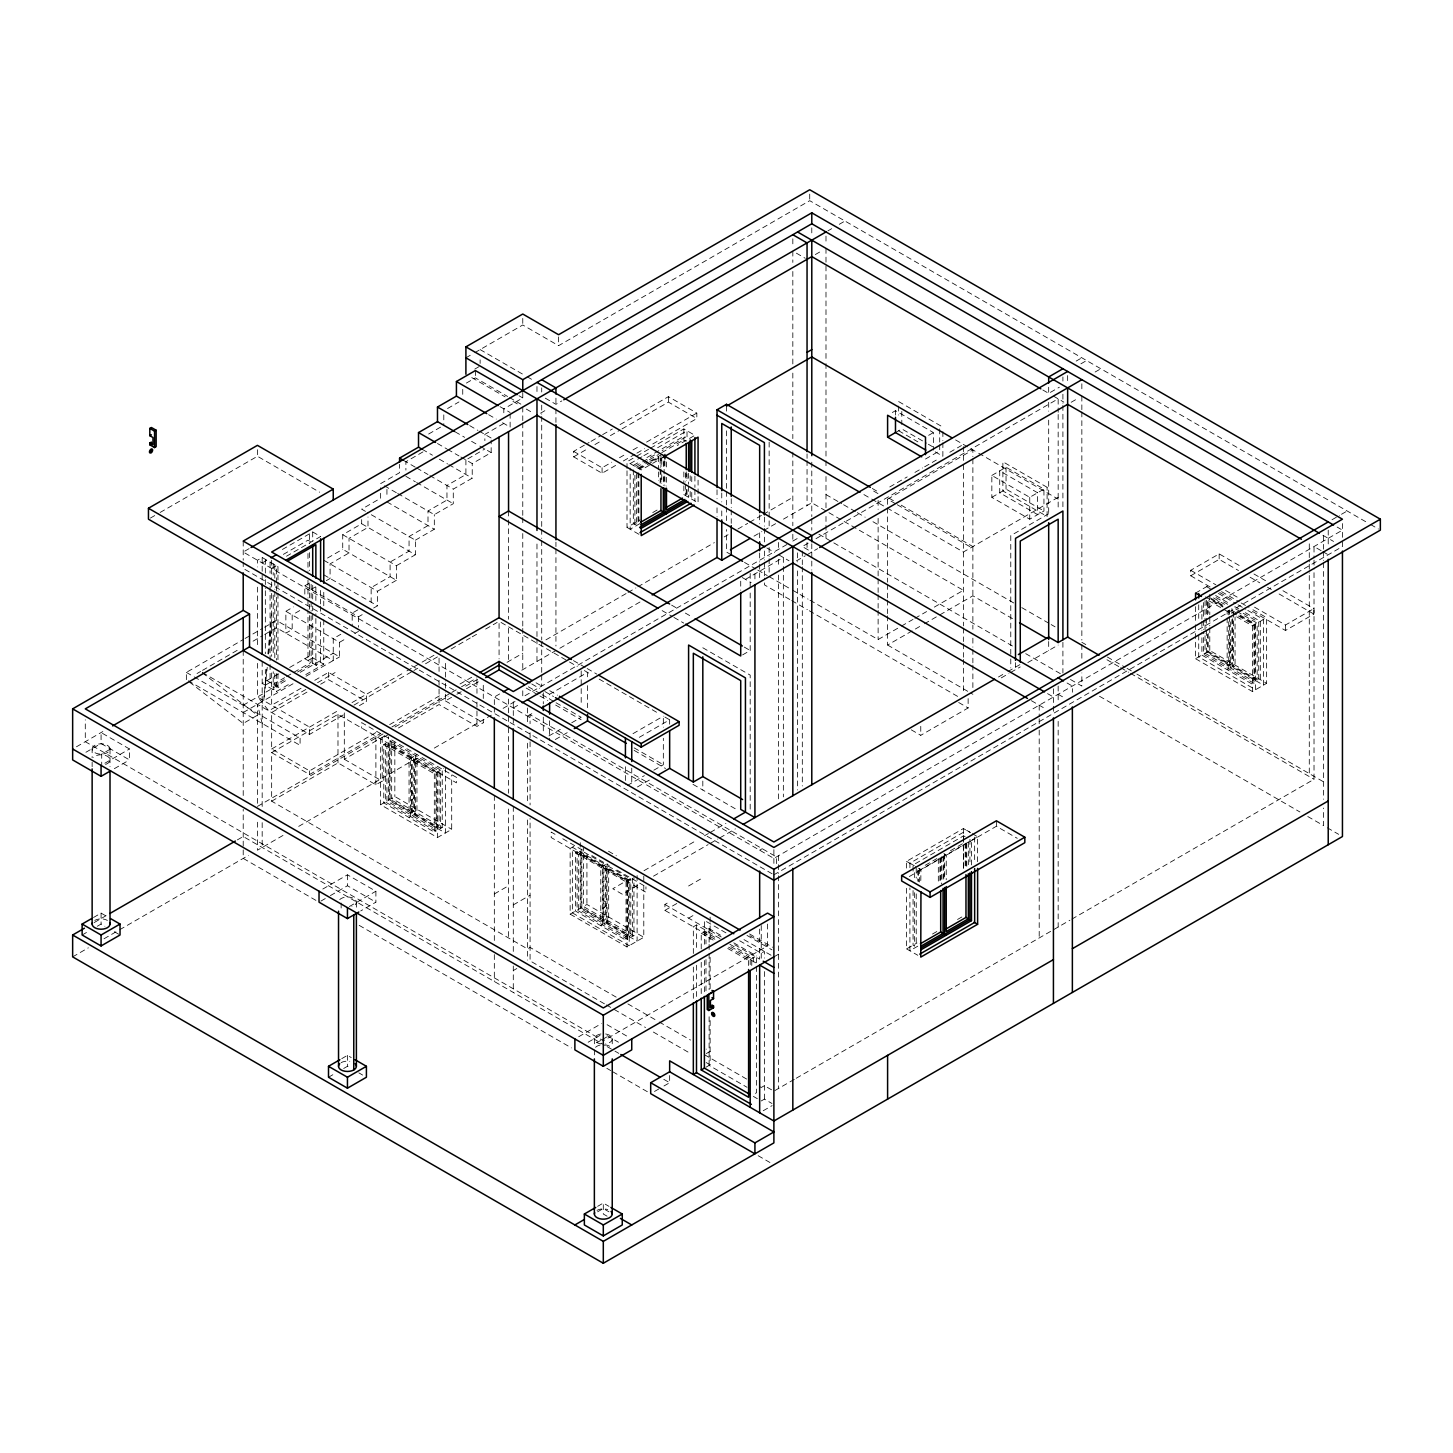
<?xml version="1.0" encoding="UTF-8"?>
<svg xmlns="http://www.w3.org/2000/svg" width="1453" height="1453" viewBox="0 0 1453 1453"><rect width="100%" height="100%" fill="white"/><g stroke="black" fill="none" stroke-linecap="round" stroke-linejoin="round"><path stroke-width="0.75" stroke-dasharray="5 3.75" d="M266.517 669.452L263.756 700.655L267.243 667.363M267.897 653.868L271.657 611.531M268.623 654.05L271.657 625.208M92.138 748.985A8.936 5.158 0 0 1 101.074 743.827A8.936 5.158 0 0 1 110.01 748.985L109.701 750.311A8.936 5.158 0 0 1 103.399 753.962L101.074 754.143A8.936 5.158 0 0 1 92.138 748.985L92.138 757.739M411.417 800.676L414.577 797.134L411.417 790.614M603.14 908.833L606.301 905.292L603.14 898.771M1229.529 652.833L1232.689 649.291L1229.529 642.789M150.404 518.067L158.195 513.581M160.139 512.455L257.435 456.278L319.642 492.204M465.904 357.801L473.006 353.697M474.786 352.679L522.771 324.982L558.588 345.669L809.721 200.677L1368.635 523.389M474.786 369.098L480.126 366.011L480.126 359.854M466.359 383.083L475.385 377.871L507.606 396.469M447.578 408.511L458.966 401.936M428.635 434.029L441.894 426.383M249.099 548.635L243.214 552.031L773.886 858.396L1342.445 530.145L1337.123 527.058M422.95 451.901L405.896 461.763L405.896 470.1M522.771 392.455L522.771 397.922L503.81 408.874L503.81 414.341M380.632 483.631L399.575 472.697L399.575 464.361M277.959 579.983L277.959 566.616L262.176 557.498L257.435 560.24L257.435 566.961M827.901 230.882L831.679 228.684M839.271 224.307L844.956 221.038M282.391 549.47L312.704 531.961L320.604 536.52L286.495 556.227M262.176 562.965L267.497 559.895M503.81 423.459L484.866 434.393L484.866 440.659M283.335 554.392L307.982 540.171L311.124 541.987M271.657 568.432L276.379 565.707L276.379 583.688M540.534 413.197L547.636 409.092M545.275 398.158L555.936 404.315L561.821 400.919M815.333 254.547L822.452 250.443M467.812 458.839L484.866 448.995M342.726 534.704L396.415 565.707L396.415 580.292L342.726 549.288L342.726 534.704L361.67 523.752L415.376 554.755L415.376 540.171L367.355 512.455M460.855 457.005L472.225 463.58L491.168 452.628L491.168 440.132M327.561 558.043L342.726 549.288M429.906 475.621L453.282 489.116L472.225 478.164L472.225 463.58M304.821 594.095L304.821 585.759L310.506 582.49M397.686 493.493L434.32 514.634L453.282 503.701L453.282 489.116M311.124 589.409L316.808 586.122M326.289 580.655L330.085 578.476L330.085 563.873L349.029 552.939L349.029 538.355L367.99 527.403L367.99 516.977M299.754 610.569L292.18 614.946L292.18 629.53L285.86 633.181L285.86 611.295L293.452 606.918M186.365 679.677L186.365 672.394L243.123 639.629M245.067 638.485L250.951 635.106M252.895 633.98L262.684 628.332M264.646 627.187L276.379 620.413L339.566 656.883L339.566 642.299L285.86 611.295M415.376 540.171L434.32 529.237L434.32 514.634M615.618 465.432L602.087 473.242L573.663 456.841L573.663 451.374L589.119 442.438M591.062 441.312L600.725 435.737M602.668 434.61L612.331 429.035M620.068 424.567L668.416 396.651L696.841 413.07L696.841 418.537L652.361 444.218M197.027 673.52L200.568 671.486M202.53 670.36L239.454 649.037M253.058 641.173L262.775 635.56M264.718 634.434L276.379 627.714L333.246 660.534L333.246 638.648L340.819 634.271M573.663 456.841L587.194 449.013M594.931 444.564L600.725 441.203M610.405 435.628L620.068 430.034M622.011 428.926L668.416 402.136L696.841 418.537M76.446 746.788L102.836 731.549M396.415 565.707L415.376 554.755M85.909 752.273L101.074 743.518L129.499 759.919L129.499 748.985L101.074 732.566L101.074 743.518M323.765 560.24L377.471 591.244L396.415 580.292M109.938 749.348L101.71 754.089L101.71 765.041M573.663 451.374L602.087 467.775L611.749 462.199M619.487 457.731L625.299 454.371M633.036 449.921L638.83 446.561M646.567 442.093L696.841 413.07M357.874 609.842L352.189 613.112L352.189 625.625M623.355 460.964L634.961 454.262M636.886 453.154L644.623 448.686M104.87 763.206L129.499 748.985M304.821 585.759L358.51 616.762L364.194 613.493M373.675 608.008L377.471 605.828L377.471 591.244M627.006 468.556L627.006 461.763L634.852 457.223M636.795 456.097L648.565 449.304M650.526 448.178L683.854 428.926L694.915 435.319L677.261 445.508M630.166 463.58L641.917 456.805M643.879 455.661L649.763 452.264M657.61 447.742L687.015 430.76L687.015 439.823M633.326 465.414L639.157 462.054M646.93 457.55L683.854 436.227L685.435 437.153L662.114 450.612M634.907 466.322L640.737 462.962M642.68 461.836L656.284 453.972M114.351 768.673L129.499 759.919M278.286 674.029L262.176 683.328L276.379 691.537L290.6 683.328M289.656 667.472L309.543 655.975L323.765 664.184L323.765 619.25M636.468 467.23L647.529 460.855M649.382 459.784L658.59 454.462M661.751 452.646L683.854 439.878L686.234 441.258M638.049 468.157L647.856 462.49M649.818 461.364L663.549 453.427M638.848 468.611L644.369 465.414M651.743 461.164L659.117 456.896M312.704 657.791L307.982 660.534L307.982 611.495M339.566 642.299L347.14 637.921M354.714 633.544L358.51 631.365M639.629 469.065L659.081 457.84M664.548 456.496L641.209 469.973L627.006 461.763M273.218 684.236L284.606 677.679M286.495 676.589L292.18 673.302M294.069 672.212L311.124 662.35L311.124 613.329M284.279 679.677L274.799 685.162L274.799 671.776M297.556 672.031L312.704 663.276L312.704 606.119M243.214 705.214L286.586 680.167M300.19 672.321L333.246 653.232M305.766 674.573L323.765 664.184M243.214 712.515L294.36 682.983M306.02 676.244L339.566 656.883M301.062 688.232L271.657 705.214L271.657 669.651M314.774 680.313L328.505 672.394L366.41 694.28L366.41 701.563L358.564 706.104M305.838 689.448L268.769 710.844L258.125 697.404M317.553 682.692L335.098 672.557M306.946 692.137L271.657 712.515L271.657 748.985L309.543 770.871L377.943 731.386M320.659 684.218L328.505 679.677L366.41 701.563M627.006 470.808L627.006 527.403L640.155 519.811M652.76 512.546L658.59 509.186M633.326 469.9L633.326 523.77L634.907 524.678L638.793 522.444M639.956 523.589L630.166 529.237L630.166 468.12M271.657 748.985L338.967 710.117M352.026 702.58L404.969 672.012M406.931 670.886L434.374 655.031M616.181 997.139L530.073 947.429L527.493 948.9L271.657 801.184L271.657 752.636L337.986 714.331L456.424 782.84L456.424 777.355L361.67 722.65L361.67 728.116M353.969 705.105L411.98 671.613M413.923 670.487L417.792 668.253M425.529 663.785L439.06 655.975M451.138 649.001L470.3 637.94M472.225 636.832L477.983 633.508M485.647 629.076L497.162 622.429M202.53 672.612L309.543 734.401L344.851 714.022M892.324 412.525L895.484 410.69L933.389 432.576L933.389 450.085M389.658 724.611L442.42 694.153M460.002 684L471.716 677.243M895.484 432.576L901.804 428.926L926.451 443.147M271.657 752.636L309.543 774.522L380.632 733.474M391.874 726.99L449.885 693.499M451.829 692.373L459.566 687.905M461.491 686.797L476.965 677.861M257.435 806.433L383.229 733.801M395.016 726.99L448.087 696.368M465.759 686.143L477.565 679.332M507.043 662.314L522.771 653.251M626.08 593.587L541.715 642.299L541.715 672.939M628.041 592.461L635.887 587.938M637.849 586.794L714.367 542.623M724.175 536.956L728.098 534.704M737.906 529.037L747.714 523.371M749.675 522.245L761.445 515.434M763.406 514.308L792.829 497.326M271.657 801.184L337.986 762.898L375.891 784.765L382.193 781.133L382.193 734.782M344.307 712.896L344.307 759.247L384.918 735.799M398.449 727.971L439.06 704.523L476.965 726.409L483.286 722.777L483.286 718.363M445.381 694.262L445.381 700.891L454.971 695.351M456.878 694.243L464.56 689.812M466.467 688.704L479.89 680.948M388.514 734.51L380.632 739.068L380.632 804.726L437.48 837.546L451.701 829.336L451.701 775.012M383.774 744.535L385.354 743.627L435.9 772.796L435.9 831.152L434.32 832.079L383.774 802.891L383.774 744.535L434.32 773.722L443.801 768.237M442.221 827.52L440.64 828.428L390.094 799.241L390.094 740.885L391.674 739.977L391.674 798.333L442.221 827.52L442.221 769.164M93.501 917.497L101.074 913.12L106.759 916.389M521.809 670.196L555.936 650.508M559.859 648.238L640.41 601.742M753.998 536.157L761.862 531.616M763.824 530.472L775.611 523.679M783.476 519.139L811.791 502.792L840.942 519.629M928.649 435.319L933.389 432.576M94.209 922.546L107.94 914.627M237.329 839.907L243.214 836.528L605.138 1045.47M82.131 935.005L87.816 931.718M97.297 926.251L101.074 924.054L104.87 926.251M499.669 693.935L494.329 697.004L494.329 705.214M1076.164 361.089L1081.849 357.801M1080.905 363.831L1086.59 360.544M925.507 459.021L939.71 450.811L939.71 444.255M413.796 756.395L409.056 759.12L409.056 813.843L413.796 811.101L413.796 756.395L391.674 743.627L386.934 746.352L386.934 801.075L409.056 813.843M416.957 754.561L415.376 755.487L415.376 813.843M72.65 956.873L88.342 947.828M104.017 938.765L117.747 930.846M119.709 929.72L248.554 855.327M282.99 835.439L257.435 850.205L257.435 819.565M298.7 826.376L418.591 757.158M434.32 748.077L491.314 715.167M503.101 708.356L518.83 699.274M786.945 544.494L522.771 697.004L522.771 690.447M792.829 541.079L798.514 537.81M1042.818 389.985L1048.685 393.363L1059.346 387.206M416.957 758.212L412.216 760.954L412.216 815.66L434.32 828.428L439.06 825.685L439.06 770.98L416.957 758.212L416.957 812.917L412.216 815.66M889.745 486.955L907.199 476.893M914.936 472.407L922.691 467.939M924.635 466.813L936.259 460.092M949.826 452.264L961.468 445.544M513.29 707.956L519.175 704.56M1095.126 372.022L1100.811 368.753M745.443 579.384L783.349 557.498L783.349 564.273M808.177 543.168L802.31 546.546L811.791 552.031M815.987 538.663L1058.165 398.83L1058.165 412.271M527.493 716.147L533.977 712.424M796.389 560.912L805.271 555.791M807.051 554.755L817.639 548.635M1071.188 402.263L1078.308 398.158M380.632 804.726L394.835 796.516L451.701 829.336M991.836 475.44L1006.039 467.23L1043.944 489.116L1043.944 511.002L1029.741 519.193L991.836 497.326L991.836 475.44L1029.741 497.326L1043.944 489.116M548.98 735.89L560.349 729.333M571.719 722.777L581.2 717.292L555.772 702.616M409.056 817.476L410.636 816.568L410.636 758.212M555.3 739.541L568.559 731.894M991.836 497.326L1006.039 489.116L1043.944 511.002M322.82 889.036L347.449 874.815L375.891 891.234L375.891 902.168L360.725 910.922M742.61 654.885L750.184 650.508L750.184 589.3M320.931 901.078L328.505 896.701M330.394 895.611L347.449 885.749L375.891 902.168M632.999 733.656L663.331 716.166M639.32 737.307L669.651 719.798L669.651 724.212M349.356 906.545L375.891 891.234M1058.165 497.326L963.393 552.031L887.311 508.096M1048.685 513.726L1010.779 535.612L1010.779 656.702M810.011 600.234L878.121 639.556L899.443 627.26M901.369 626.134L913.011 619.414M914.936 618.306L926.578 611.586M934.333 607.118L963.393 590.318L842.885 520.755M627.315 785.51L644.369 775.648M653.85 770.181L663.331 764.714L663.331 738.233M637.431 786.963L650.69 779.298M887.601 615.854L887.601 645.041L922.492 624.899M924.417 623.773L937.984 615.945M939.928 614.819L972.874 595.803L1013.704 619.359M573.881 846.336L570.139 848.479L570.139 914.137L627.006 946.956L643.788 937.276L643.788 885.204M494.329 893.958L508.55 885.749M575.515 852.711L577.095 851.785L627.623 880.972L627.623 939.328L626.043 940.236L575.515 911.067L575.515 852.711L626.043 881.88L630.784 879.138L630.784 933.861L626.043 936.586L603.939 923.836L603.939 869.112L608.68 866.388L630.784 879.138M513.29 904.91L530.073 895.211M605.52 864.553L600.779 867.296L600.779 922.001L605.52 919.259L605.52 864.553L583.416 851.785L578.675 854.527L578.675 909.233L600.779 922.001M630.348 878.593L612.785 888.727L622.265 894.194L639.829 884.06M644.006 870.692L696.677 840.288M704.487 835.784L708.392 833.532M710.335 832.406L725.937 823.397M570.139 914.137L586.921 904.456L643.788 937.276M653.487 876.177L708.101 844.629M710.063 843.503L717.855 838.999M719.816 837.872L735.418 828.864M998.465 676.989L1006.039 672.612M1007.946 671.522L1020.26 664.421M341.764 1058.638L347.449 1055.35L351.245 1057.548M1001.299 677.861L1008.891 673.484M1010.779 672.394L1020.26 666.927M1027.834 662.55L1058.165 645.041M1210.058 586.939L1190.715 575.769L1190.715 570.303L1219.158 553.884L1242.351 567.288M1190.715 575.769L1219.158 559.369L1238.483 570.52M328.505 1077.236L336.079 1072.859M343.671 1068.482L347.449 1066.302L351.245 1068.482M513.29 970.55L516.85 968.515M911.285 729.842L920.766 735.309L968.134 707.956L968.134 696.75M600.779 925.652L602.359 924.744L602.359 866.388M603.939 923.836L608.68 921.093L608.68 866.388M1195.565 593.06L1209.786 584.851M688.595 885.985L702.816 877.775M714.894 939.237L664.911 910.377L664.911 904.456L670.233 901.369M759.665 850.187L762.226 848.715M1332.02 519.738L1339.612 515.361M1341.5 514.271L1347.185 511.002M664.911 910.377L679.114 902.168M581.836 849.061L581.836 907.417L632.364 936.586L633.944 935.678L633.944 877.321M688.595 918.133L695.696 914.028M1236.503 614.873L1228.729 610.387L1227.149 611.295L1227.149 615.672M773.886 874.815L1342.445 546.546L1342.445 540.407M720.016 938.547L696.496 924.962L693.335 926.796L693.335 953.64M701.236 948.863L701.236 933.171L704.396 931.355L717.655 939.001M720.506 935.169L709.118 928.612L705.976 930.429L705.976 943.887M1195.565 624.754L1195.565 658.718L1209.786 650.508L1266.635 683.328L1266.635 617.67L1250.96 608.625M1236.739 616.835L1252.432 625.88L1266.635 617.67M1254.538 607.154L1285.487 625.008L1313.912 608.607L1313.912 614.074L1285.487 630.493L1250.67 610.387M578.675 1036.752L601.415 1023.62M1205.046 635.742L1205.046 653.232L1227.149 666.001L1231.89 663.276L1231.89 619.505M1227.149 669.651L1228.729 668.743L1228.729 617.125M1230.31 621.866L1230.31 667.835L1235.05 665.093L1235.05 616.944M588.156 1042.219L603.304 1033.464M906.545 868.095L906.545 861.357L963.393 828.537L970.513 832.642M597.001 1042.582L600.598 1040.511M602.414 1039.458L609.624 1035.299M909.905 867.677L909.905 863.191L966.754 830.353L969.914 832.188M767.565 924.054L767.565 945.939L603.304 1040.766L85.291 741.684L85.291 719.798M965.173 836.746L963.593 835.838L913.065 865.007L913.065 871.691M727.771 948.482L748.604 960.524L756.504 955.965L756.504 1092.747L753.344 1094.563M739.686 940.781L761.245 953.222L764.405 951.406L764.405 958.126M925.216 865.298L936.876 858.56M950.48 850.695L964.084 842.849M977.615 861.702L977.615 836.746L920.766 869.566L915.426 866.497M909.287 876.559L996.395 826.267L1017.245 838.308M778.626 954.149L773.886 956.873L742.065 938.511M1238.446 615.999L1253.993 624.972L1253.993 683.328L1252.432 684.236L1201.885 655.067L1201.885 632.618M1208.206 633.454L1208.206 651.416L1258.734 680.603L1260.314 679.677L1260.314 621.321L1240.88 610.097M1195.565 658.718L1252.432 691.537L1266.635 683.328M706.303 1053.57L710.117 1051.373L706.194 1049.102M654.486 1091.475L662.059 1087.098M663.967 1085.99L669.651 1082.721L669.651 1071.769M906.545 888.292L906.545 948.9L916.952 943.015M932.499 934.025L938.329 930.665M957.527 919.477L963.393 916.08M705.976 1067.21L709.118 1065.394L747.024 1087.28M917.751 946.194L909.905 950.716L909.905 887.874M794.301 1079.361L773.886 1091.149L764.405 1085.682L761.245 1087.498L756.504 1084.773M796.244 1078.235L1069.88 920.258M1071.842 919.131L1314.021 779.298L1314.021 571.41M761.245 1100.956L764.405 1099.122L771.979 1103.499M597.619 1206.353L603.304 1203.066L608.989 1206.353M763.225 1110.746L772.106 1105.624M597.619 1211.82L603.304 1208.551L608.989 1211.82M1370.597 524.515L1378.407 529.019M1322.902 535.267L1333.563 541.424M1053.425 396.106L1063.85 402.118M1321.122 550.651L1314.021 546.546L1314.021 557.861M1322.902 551.686L1328.224 554.755M796.389 253.167L805.271 258.307M1253.957 573.989L1265.563 580.691M1282.963 590.735L1313.912 608.607M1250.089 577.222L1259.769 582.816M1267.506 587.266L1271.375 589.5M1279.094 593.968L1313.912 614.074M898.644 401.573L942.87 427.109M1190.715 570.303L1215.87 584.814M1225.533 590.408L1237.139 597.092M1221.537 591.643L1239.191 601.833M1241.153 602.959L1248.999 607.499M955.62 439.95L976.761 452.155M978.704 453.263L1058.165 499.142M1219.739 592.515L1233.27 600.343M1206.626 586.685L1210.549 588.937M1218.377 593.46L1236.031 603.649M1237.992 604.793L1245.839 609.316M1247.8 610.442L1263.474 619.505L1263.474 685.162L1206.626 652.324L1206.626 629.694M1215.616 595.512L1229.22 603.376M1238.937 608.989L1235.05 606.736L1233.47 607.645L1241.243 612.131M1215.979 597.546L1227.64 604.285M1243.187 613.257L1258.734 622.229L1258.734 680.603M1213.473 597.928L1224.516 604.303M1236.884 611.441L1257.154 623.155L1257.154 677.861L1252.432 680.603L1230.31 667.835M1210.494 598.018L1224.207 605.955M1232.053 610.478L1237.938 613.874M1239.899 615L1255.574 624.063L1255.574 689.721L1198.725 656.883L1198.725 631.982M1211.094 599.29L1223.989 606.736M1240.045 615.999L1254.793 624.518L1254.793 679.223L1232.689 666.455L1232.689 618.379M1205.409 596.911L1222.899 607.009M1208.733 600.652L1228.893 612.294M928.34 444.255L935.914 448.632M898.644 430.76L917.878 441.857M935.187 451.847L942.87 456.278L942.87 442.82M1253.993 683.328L1203.465 654.159L1203.465 631.71M872.29 488.48L878.121 491.841L878.121 493.675L872.29 490.297M893.413 500.667L887.601 497.326L887.601 505.88M901.169 505.154L972.874 546.564M895.339 503.61L887.601 499.142L972.874 449.903L972.874 456.642M897.282 504.736L972.874 548.38M863.899 494.583L869.748 497.961M871.709 499.087L885.367 506.97M825.994 494.583L841.668 503.628M843.612 504.754L855.363 511.547M857.324 512.673L865.153 517.195M872.981 521.718L1013.958 603.104M1021.786 607.626L1049.193 623.446M1051.155 624.572L1055.078 626.842M1081.849 642.299L1085.791 644.569M1107.386 657.047L1125.076 667.254M1127.038 668.38L1134.902 672.921M1136.864 674.065L1323.501 781.805M1106.932 659.735L1118.719 666.546M1120.681 667.69L1128.545 672.212M1130.507 673.357L1314.021 779.298M818.893 534.25L831.879 541.751M833.822 542.877L1013.958 646.876M1025.709 653.65L1062.906 675.118M1070.48 679.495L1081.849 686.07L1081.849 672.939M1099.54 696.278L1299.926 811.973M1307.773 816.513L1323.501 825.576L1323.501 808.068M1327.279 827.774L1338.649 834.331M1067.047 682.983L1072.368 686.07L1072.368 692.227M480.126 349.592L525.223 375.637M527.167 376.763L533.051 380.159M1058.165 694.28L1063.487 697.349M1047.559 693.626L1053.425 697.004M518.975 395.743L522.771 397.922M683.854 494.583L698.076 502.792L698.076 496M509.494 397.559L520.864 404.134M471.789 377.617L505.117 396.851M512.963 401.391L518.848 404.788M526.313 409.092L533.433 413.197M766.839 547.963L774.685 552.485M778.626 554.755L789.033 560.785M1031.394 700.691L1044.544 708.283M500.014 406.677L510.13 412.507M488.644 414.704L496.236 419.082M502.556 422.732L510.13 427.109L510.13 414.341M731.24 554.774L726.5 552.031L726.5 529.582M744.499 562.42L755.869 568.995M757.776 570.085L767.238 575.551M769.146 576.641L790.541 589.01M792.503 590.136L808.068 599.126M887.601 645.041L972.874 694.28M789.76 599.49L764.405 584.851L764.405 578.076M791.722 600.616L807.323 609.642M809.285 610.769L959.507 697.494M742.301 577.549L751.147 582.671M958.671 702.489L968.134 707.956M469.7 425.638L477.91 430.397M479.181 431.123L491.168 438.043M627.006 527.403L639.447 534.595M455.17 431.85L464.651 437.317M471.589 441.331L477.91 444.981M479.799 446.071L491.168 452.628M437.48 443.51L446.961 448.995M447.578 449.358L458.966 455.915M422.314 449.358L432.431 455.189M439.369 459.202L447.578 463.943M448.85 464.669L472.225 478.164M671.613 605.138L677.498 608.535M685.362 613.075L691.247 616.472M744.299 647.094L750.184 650.508M403.371 460.292L415.376 467.23M416.63 467.957L427.999 474.513M662.132 610.605L671.958 616.272M673.92 617.416L683.745 623.083M405.896 476.348L415.376 481.815M416.63 482.541L453.282 503.701M702.816 647.766L750.184 675.118L750.184 812.881M384.409 485.829L396.415 492.749M972.293 833.659L977.615 836.746M386.934 501.884L434.32 529.237M365.466 511.365L361.67 509.168L380.632 498.234L380.632 487.808M943.851 853.619L946.23 854.982L946.23 879.755M573.445 660.606L585.178 667.399M587.139 668.525L596.929 674.174M501.031 622.447L567.505 660.843M569.467 661.969L577.295 666.491M584.36 670.559L591.407 674.628M599.181 679.114L657.501 712.787M664.911 717.074L669.651 719.798M909.905 863.191L916.225 866.842L916.225 878.102M918.587 868.204L920.948 869.566L920.766 883.351M906.545 861.357L913.646 865.461M536.066 682.801L541.915 686.179M549.706 690.684L557.48 695.17M531.762 683.963L539.444 688.413M544.875 691.537L553.502 696.514M528.402 686.815L540.135 693.59M542.096 694.716L553.829 701.49M634.162 747.877L663.331 764.714M526.204 688.05L537.991 694.861M539.953 695.987L547.799 700.528M555.645 705.05L581.146 719.78M634.126 750.366L665.528 768.492M692.99 784.348L736.925 809.721M323.765 574.825L377.471 605.828M906.545 948.9L917.806 955.275M772.106 873.78L243.214 568.432L243.214 562.275M445.381 700.891L483.286 722.777M304.821 658.718L319.024 666.909M608.498 851.24L616.326 855.781M749.548 933.952L772.596 947.247M749.893 935.732L767.565 945.939M746.987 935.423L771.961 949.844M725.955 932.862L704.396 920.403L704.396 947.265M555.064 834.313L551.196 832.079L551.196 837.546L645.949 892.251L645.949 886.784M562.801 838.762L582.126 849.932M591.807 855.526L609.207 865.57M616.944 870.038L644.024 885.658M390.094 740.885L440.64 770.072L440.64 828.428M733.765 942.834L756.504 955.965M664.911 904.456L721.251 936.985M734.691 944.741L759.665 959.162L759.665 948.664M729.824 944.214L753.344 957.799L753.344 964.52M730.913 946.666L751.764 958.708L751.764 965.428M266.916 680.603L281.119 688.795M728.625 947.156L757.776 963.993M701.236 933.171L714.495 940.836M344.307 759.247L382.193 781.133M186.365 672.394L192.25 675.79M194.212 676.916L300.081 738.033L300.081 745.335L188.327 680.821M633.944 935.678L583.416 906.509L583.416 848.152M627.623 939.328L577.095 910.141L577.095 851.785M435.9 831.152L385.354 801.983L385.354 743.627M627.914 1003.914L657.283 1020.86M659.226 1021.986L690.538 1040.076M704.396 1054.678L747.024 1079.288M604.43 1003.805L530.073 960.869L530.073 818.493M606.391 1004.931L612.258 1008.328M614.219 1009.454L645.532 1027.525M653.36 1032.048L690.538 1053.516M706.194 1062.561L710.117 1064.813L710.117 1017.808M753.399 1096.416L757.322 1098.686M607.1 1024.71L627.95 1036.752M607.1 1035.662L618.469 1042.219M607.1 1046.596L612.966 1049.992M614.928 1051.118L618.833 1053.371M663.785 1079.325L669.651 1082.721M315.937 900.388L243.214 858.396L243.214 809.375M359.182 925.361L571.447 1047.904M606.827 1068.318L610.75 1070.589M612.712 1071.733L648.092 1092.147M758.157 1155.698L769.945 1162.509M114.351 931.718L120.036 935.005M358.837 1072.859L362.614 1075.057M607.1 1216.197L603.304 1214.018L603.304 1203.066M202.348 672.848L257.435 715.239L243.214 723.449L188.145 681.057M262.176 723.449L257.435 704.305L257.435 804.199M1342.445 523.57L1342.445 538.355M1328.224 530.145L1328.224 544.512M1323.501 535.612L1323.501 549.161M1323.501 551.432L1323.501 560.458M1323.501 562.711L1323.501 799.313M1314.021 560.113L1314.021 569.158M1309.28 543.822L1309.28 561.893M1309.28 564.164L1309.28 573.19M1309.28 575.461L1309.28 776.574M1285.487 625.008L1285.487 630.493M1252.432 625.88L1252.432 691.537M1233.47 612.131L1233.47 666.001M1231.89 608.553L1231.89 617.307M1229.529 609.933L1229.529 614.31M1229.529 616.508L1229.529 664.639L1207.407 651.87L1207.407 634.362M1228.729 610.387L1228.729 614.873M1227.149 617.87L1227.149 666.001M1219.158 553.884L1219.158 559.369M1209.786 594.386L1209.786 614.601M1209.786 616.544L1209.786 625.807M1209.786 627.859L1209.786 650.508M1208.206 602.032L1208.206 613.257M1207.407 601.542L1207.407 614.673M1206.626 600.252L1206.626 616.108M1206.626 618.379L1206.626 627.424M1205.046 600.725L1205.046 622.611M1205.046 624.79L1205.046 633.544M1203.465 602.523L1203.465 618.233M1203.465 620.485L1203.465 629.458M1201.885 605.683L1201.885 619.16M1201.885 621.394L1201.885 630.366M1198.725 604.811L1198.725 618.397M1195.565 606.646L1195.565 622.483M1081.849 383.792L1081.849 392.001M1081.849 396.106L1081.849 409.655M1081.849 411.907L1081.849 640.046M1081.849 644.496L1081.849 661.987M1067.646 375.582L1067.646 383.792M1062.906 376.963L1062.906 381.049M1062.906 394.199L1062.906 403.226M1062.906 405.496L1062.906 509.385M1062.906 642.299L1062.906 672.939M1058.165 414.505L1058.165 510.366M1058.165 686.07L1058.165 701.054M1058.165 721.378L1058.165 927.014M1053.425 688.795L1053.425 713.423M1048.685 387.206L1048.685 393.363M1048.685 402.281L1048.685 411.199M1048.685 420.117L1048.685 516.124M1048.685 641.536L1048.685 650.508M1039.204 705.214L1039.204 716.511M1039.204 718.763L1039.204 727.808M1039.204 730.078L1039.204 937.966M1029.741 497.326L1029.741 519.193M1015.52 662.622L1015.52 667.145M1010.779 658.936L1010.779 667.908M1006.039 467.23L1006.039 489.116M996.395 820.8L996.395 826.267M974.654 837.164L974.654 861.847M972.874 458.876L972.874 629.185M972.874 638.158L972.874 647.148M972.874 649.382L972.874 662.859M972.874 665.093L972.874 687.541M971.494 864.916L971.494 840.397L969.914 839.471L969.914 863.99M968.334 842.213L968.334 864.735M966.754 843.83L966.754 866.279M965.973 843.103L965.973 867.877M965.173 843.43L965.173 867.95M963.593 835.838L963.593 869.257M963.393 446.67L963.393 462.381M963.393 464.633L963.393 625.88M963.393 628.132L963.393 641.554M963.393 643.788L963.393 657.228M963.393 659.462L963.393 693.027M963.393 828.537L963.393 868.948M944.65 854.073L944.65 878.593M943.851 855.817L943.851 880.028M942.87 431.595L942.87 440.568M943.07 856.798L943.07 881.59M941.49 856.743L941.49 883.787M940.69 857.633L940.69 881.717M939.909 858.015L939.909 882.534M939.71 428.926L939.71 442.057M938.329 858.578L938.329 883.351M920.766 726.337L920.766 735.309M919.386 868.658L919.386 882.025M918.587 870.456L918.587 881.717M917.806 869.984L917.806 881.208M916.225 893.867L916.225 943.433M914.645 872.599L914.645 879.301M914.645 892.669L914.645 946.157L913.065 945.249L913.065 889.527M901.804 411.417L901.804 424.548M898.644 406.059L898.644 415.049M895.484 410.69L895.484 415.068M887.601 508.114L887.601 582.181M887.601 584.433L887.601 597.891M887.601 600.143L887.601 613.62M878.121 500.395L878.121 509.385M878.121 518.358L878.121 576.714M878.121 578.966L878.121 592.424M878.121 594.677L878.121 608.135M878.121 610.387L878.121 639.556M825.994 236.076L825.994 244.286M825.994 248.39L825.994 361.325M825.994 363.577L825.994 458.44M825.994 460.71L825.994 467.485M825.994 476.511L825.994 507.715M825.994 516.469L825.994 538.355M811.791 227.867L811.791 236.076M811.791 462.181L811.791 516.56M811.791 518.812L811.791 530.145M811.791 543.822L811.791 558.806M811.791 561.058L811.791 570.103M809.721 194.121L809.721 200.677M807.051 453.899L807.051 458.385M807.051 460.637L807.051 505.517M807.051 542.459L807.051 550.651M802.31 551.068L802.31 564.618M802.31 566.888L802.31 785.982M797.57 552.848L797.57 561.893M797.57 570.92L797.57 790.014M792.829 238.819L792.829 247.01M792.829 251.115L792.829 262.412M792.829 271.457L792.829 364.049M792.829 373.094L792.829 438.588M792.829 452.137L792.829 525.768M792.829 534.25L792.829 542.459M783.349 566.525L783.349 796.916M778.626 542.459L778.626 550.651M778.626 559.278L778.626 566.052M778.626 575.097L778.626 800.966M778.626 855.672L778.626 862.374M778.626 864.626L778.626 873.562M778.626 875.814L778.626 1088.406M776.447 863.627L776.447 856.925L530.073 714.676L530.073 723.703M773.886 849.642L773.886 864.553M769.146 442.112L769.146 529.564M769.146 547.49L769.146 556.463M769.146 558.715L769.146 572.155M764.405 517.123L764.405 526.149M764.405 528.402L764.405 541.951M764.405 550.978L764.405 560.023M764.405 562.275L764.405 575.824M764.405 971.548L764.405 1099.122M761.245 925.507L761.245 949.59M761.245 953.222L761.245 959.943M759.665 514.852L759.665 523.825M759.665 532.797L759.665 539.517M759.665 552.975L759.665 561.948M759.665 564.182L759.665 577.64M759.665 929.066L759.665 941.381M754.924 573.917L754.924 580.691M750.184 573.445L750.184 587.048M750.184 959.616L750.184 966.336M748.604 960.524L748.604 967.244M740.721 581.182L740.721 590.245M731.24 498.706L731.24 507.678M731.24 509.912L731.24 523.371M726.5 406.132L726.5 412.87M726.5 430.833L726.5 489.189M726.5 491.423L726.5 504.899M726.5 507.133L726.5 520.61M721.76 492.967L721.76 501.939M721.76 510.911L721.76 517.631M717.019 489.77L717.019 498.797M717.019 507.824L717.019 516.85M710.117 917.097L710.117 941.707M710.117 957.382L710.117 990.946M709.118 928.612L709.118 942.162M709.118 944.432L709.118 951.206M709.118 953.459L709.118 989.62M709.118 1016.737L709.118 1065.394M705.976 959.579L705.976 993.216M704.396 960.487L704.396 994.252M702.816 781.042L702.816 790.014M701.236 962.322L701.236 995.959M698.076 480.144L698.076 493.729M696.496 924.962L696.496 949.59M696.496 965.246L696.496 996.595M694.915 476.075L694.915 487.391M694.915 489.661L694.915 500.976M693.335 967.08L693.335 998.411M691.755 476.711L691.755 483.431M691.755 492.422L691.755 499.16M690.175 475.785L690.175 482.523M690.175 491.514L690.175 498.234M688.595 473.26L688.595 484.194M688.595 486.392L688.595 497.326M687.015 473.769L687.015 480.562M687.015 489.625L687.015 496.417M686.234 471.88L686.234 480.634M686.234 489.389L686.234 495.963M685.435 473.06L685.435 482.033M685.435 484.285L685.435 495.509M683.854 428.926L683.854 440.731M683.854 471.953L683.854 483.649M683.854 485.847L683.854 494.583M668.416 396.651L668.416 402.136M666.491 461.945L666.491 468.52M666.491 477.274L666.491 486.029M664.911 461.2L664.911 467.939M664.911 476.911L664.911 485.901M664.112 460.637L664.112 473.896M664.112 476.094L664.112 484.939M663.331 461.582L663.331 468.157M663.331 476.893L663.331 485.647M663.331 718.363L663.331 727.19M661.751 459.221L661.751 465.777M661.751 474.532L661.751 483.286M660.952 455.842L660.952 466.794M660.952 468.974L660.952 482.124M660.171 458.476L660.171 467.448M660.171 469.682L660.171 483.159M658.59 456.66L658.59 469.791M658.59 471.971L658.59 480.725M643.788 876.159L643.788 882.934M638.848 472.988L638.848 523.316L636.468 521.954L636.468 471.607M638.049 472.679L638.049 524.751M637.104 875.505L637.104 941.144L580.256 908.325L580.256 842.667M634.907 475.294L634.907 524.678M632.364 878.23L632.364 936.586M631.746 768.165L631.746 783.621M627.006 881.317L627.006 946.956M626.043 881.88L626.043 940.236M625.426 766.73L625.426 784.384M605.629 1033.955A8.936 5.158 0 0 1 612.24 1038.949L612.24 1045.506M607.1 863.645L607.1 922.001M602.087 467.775L602.087 473.242M600.997 1033.955A8.936 5.158 0 0 0 594.368 1038.949L594.368 1045.506M594.368 1049.883L594.368 1056.622M587.521 676.807L587.521 672.394L549.615 694.28L549.615 698.693M587.521 685.634L587.521 707.702M586.921 854.636L586.921 904.456M581.2 670.941L581.2 686.397M581.2 688.613L581.2 704.051M558.588 336.914L558.588 345.669M555.936 398.158L555.936 404.315M555.936 408.82L555.936 422.387M555.936 542.096L555.936 546.6M555.936 548.871L555.936 645.986M549.615 720.761L549.615 740.63M543.295 692.827L543.295 703.87M543.295 717.11L543.295 732.566M541.715 387.897L541.715 392.001M541.715 405.133L541.715 414.178M541.715 416.43L541.715 527.112M541.715 529.364L541.715 538.409M541.715 540.661L541.715 640.046M541.715 675.118L541.715 686.07M536.974 386.534L536.974 394.744M536.974 544.003L536.974 636.596M536.974 638.866L536.974 661.442M530.073 732.73L530.073 739.504M530.073 741.756L530.073 804.944M527.493 707.956L527.493 722.922M527.493 743.228L527.493 804.163M527.493 819.964L527.493 960.106M522.771 318.407L522.771 324.982M522.771 407.04L522.771 420.589M522.771 422.859L522.771 515.47M522.771 517.722L522.771 524.497M522.771 533.523L522.771 626.134M522.771 628.404L522.771 670.741M513.29 701.799L513.29 716.147M513.29 718.2L513.29 724.357M513.29 806.433L513.29 952.441M513.29 966.027L513.29 992.435M508.55 511.002L508.55 517.758M508.55 520.011L508.55 619.232M508.55 628.259L508.55 662.078M508.55 699.056L508.55 714.24M508.55 716.492L508.55 725.519M508.55 727.79L508.55 793.229M508.55 809.03L508.55 937.966M499.069 623.537L499.069 658.845M494.329 707.266L494.329 713.423M494.329 795.481L494.329 941.09M494.329 954.567L494.329 981.501M483.286 685.253L483.286 698.493M476.965 680.058L476.965 693.317M476.965 702.144L476.965 708.755M476.965 710.971L476.965 726.409M475.385 370.569L475.385 377.871M465.904 459.929L465.904 474.513L446.961 485.465L446.961 500.05L427.999 511.002L427.999 525.586L409.056 536.52L409.056 551.123L390.094 562.057L390.094 576.641L371.151 587.593L371.151 602.178M462.744 389.331L462.744 395.579M445.381 663.367L445.381 681.021M445.381 683.237L445.381 692.064M445.381 767.329L445.381 832.987L388.514 800.167L388.514 736.762M443.801 414.868L443.801 425.275M439.06 658.191L439.06 671.431M439.06 680.258L439.06 686.869M439.06 689.085L439.06 704.523M437.48 771.888L437.48 837.546M434.32 773.722L434.32 832.079M394.835 742.174L394.835 796.516M386.934 489.37L386.934 497.707M375.891 736.217L375.891 784.765M361.67 519.593L361.67 523.752M358.51 616.762L358.51 627.187M356.385 902.168L356.385 908.906M347.449 874.815L347.449 885.749M347.449 1055.35L347.449 1066.302M341.146 903.021L341.146 909.76M337.986 714.331L337.986 762.898M328.505 672.394L328.505 679.677M323.765 592.279L323.765 605.756M320.604 590.445L320.604 603.939M320.604 606.192L320.604 612.93M320.604 621.92L320.604 662.35L315.864 665.093L315.864 613.82M315.864 587.085L315.864 600.452M312.704 531.961L312.704 540.952M312.704 585.25L312.704 603.867M311.124 584.342L311.124 611.095M309.543 534.631L309.543 543.622M309.543 552.612L309.543 570.593M309.543 584.07L309.543 602.051M309.543 604.303L309.543 613.275M309.543 615.527L309.543 655.975M309.543 734.401L309.543 727.099L257.435 697.004L257.435 663.367M309.543 770.871L309.543 774.522M307.982 553.539L307.982 571.374M307.982 580.292L307.982 598.127M307.982 600.361L307.982 609.261M277.959 582.217L277.959 591.135M277.959 593.369L277.959 660.225M277.959 673.611L277.959 686.978L273.218 689.721L273.218 671.74M276.379 585.922L276.379 594.913M276.379 597.165L276.379 660.08M276.379 673.556L276.379 691.537M274.799 564.799L274.799 578.167M274.799 580.401L274.799 589.319M274.799 591.534L274.799 658.409M273.218 563.873L273.218 575.116M273.218 595.076L273.218 656.011M271.657 560.24L271.657 579.783M271.657 582.035L271.657 591.117M271.657 593.387L271.657 656.32M270.076 562.057L270.076 573.209M270.076 586.576L270.076 653.45M270.076 655.666L270.076 662.35M270.076 664.584L270.076 682.42L265.336 685.162L265.336 669.433M265.336 559.314L265.336 577.295M265.336 579.547L265.336 588.538M265.336 590.772L265.336 653.705M262.176 557.498L262.176 582.217M262.176 661.442L262.176 809.139M262.176 822.652L262.176 847.462M257.435 449.722L257.435 456.278M257.435 587.139L257.435 647.675M243.214 541.079L243.214 560.24M243.214 650.508L243.214 795.808M110.01 748.985L110.01 766.675M101.074 913.12L101.074 924.054M92.138 762.171L92.138 766.675M612.24 1038.949A8.936 5.158 0 0 1 605.629 1043.926M600.997 1043.926A8.936 5.158 0 0 1 594.368 1038.949M105.542 764.387A8.936 5.158 0 0 0 109.701 761.263L110.01 759.919A8.936 5.158 0 0 0 103.399 754.942A8.936 5.158 0 0 0 93.337 757.34M94.754 920.403A8.936 5.158 0 0 1 107.395 920.403M339.711 899.589A8.936 5.158 0 0 1 353.769 898.517A8.936 5.158 0 0 1 351.917 906.636M341.146 1062.652A8.936 5.158 0 0 1 349.773 1061.326M597.001 1210.367A8.936 5.158 0 0 1 607.772 1209.55M595.567 1047.304A8.936 5.158 0 0 1 600.997 1044.907M605.629 1044.907A8.936 5.158 0 0 1 609.624 1046.233M1047.104 487.282L1002.879 461.763L1002.879 490.932L1047.104 516.469L1047.104 487.282M1037.624 492.767L999.718 470.881L999.718 492.767L1037.624 514.634L1037.624 492.767M629.203 880.064L572.355 847.226L572.355 912.884L629.203 945.703L629.203 880.064M603.14 865.934L581.037 853.165L581.037 907.871L603.14 920.639L603.14 865.934M628.423 880.518L606.301 867.75L606.301 922.455L628.423 935.223L628.423 880.518M411.417 757.758L389.313 744.989L389.313 799.695L411.417 812.463L411.417 757.758M436.681 772.342L414.577 759.574L414.577 814.298L436.681 827.066L436.681 772.342"/><path stroke-width="1.5" d="M149.822 443.002L152.983 444.818L152.983 437.535L149.822 435.7L149.822 428.417L151.403 427.491L156.143 430.233L156.143 446.652L154.563 447.56L149.822 444.818L149.822 443.002L151.403 442.093L151.403 443.91L149.822 444.818M149.822 428.417L154.563 431.141L156.143 430.233M149.822 435.7L151.403 434.792M465.904 374.22L465.904 346.867L522.771 314.03L558.588 334.717L809.721 189.744L1380.35 519.193L1380.35 530.145L773.886 880.282L148.46 519.193L148.46 508.259L257.435 445.344L333.246 489.116L333.246 500.05M486.755 413.615L456.424 396.106L456.424 381.521L475.385 370.569L517.086 394.635M399.575 462.272L399.575 458.113L418.518 447.161L418.518 432.576L437.48 421.642L437.48 407.04L456.424 396.106M333.246 489.116L243.214 541.079L773.886 847.462L1342.445 519.193L811.791 212.828L522.771 379.687L465.904 346.867M251.042 547.509L811.791 223.762L1333.563 525.005M825.994 231.971L271.657 552.031L513.29 691.537L1067.646 371.478M271.057 557.843L276.379 554.755M285.86 560.24L536.974 415.249L764.859 546.818M563.782 399.775L811.791 256.6L1040.857 388.841M287.44 561.149L315.864 544.73L315.864 578.167M110.555 770.871L101.074 776.338L72.65 759.919L72.65 708.864L243.214 610.387L249.535 614.038L249.535 646.857L740.104 930.083M249.535 614.038L85.291 708.864L603.304 1007.946L767.565 913.102L773.886 916.752L603.304 1015.229L72.65 708.864M112.589 725.919L249.535 646.857M669.651 603.994L508.55 511.002L499.069 516.469L658.209 608.335M807.051 352.334L811.791 349.61M717.019 487.5L717.019 409.782L726.5 404.315L870.347 487.354M662.786 457.513L698.076 437.135L698.076 475.621M640.682 522.245L660.952 510.548L663.331 511.91L663.331 487.845M665.964 507.66L682.547 498.088M641.209 524.678L663.331 511.91M684.908 499.451L666.491 510.094L666.491 488.208M686.288 500.486L639.629 527.421L641.209 528.329L687.868 501.394M640.01 532.67L690.992 503.247M440.259 651.634L499.069 617.688L571.483 659.48M694.153 505.045L641.209 535.612L641.209 474.35M479.544 672.721L499.069 661.442L532.179 680.567M925.507 454.644L925.507 437.135L887.601 415.249L887.601 437.135L895.484 432.576L925.815 450.085M483.286 674.21L499.069 665.093L529.836 682.856M485.647 677.625L499.069 669.887L524.497 684.563M110.555 918.587L120.036 924.054L120.036 935.005L101.074 945.939L82.131 935.005L82.131 924.054L91.593 918.587M652.197 594.931L717.019 557.498L721.76 560.24L731.24 554.774L742.61 561.33M730.423 549.761L750.075 538.427M1342.445 551.087L1342.445 836.528L603.304 1263.256L72.65 956.873L72.65 935.005L84.419 928.213M109.901 913.483L235.386 841.051M503.228 691.882L508.55 688.795M1062.906 368.753L1048.685 376.963L1048.685 383.102M82.131 924.054L101.074 935.005L120.036 924.054M522.172 702.816L1081.849 379.687M541.806 707.902L792.829 562.965L1027.471 698.439M819.601 547.509L1067.646 404.315L1301.416 539.281M574.244 728.607L587.521 720.942L626.388 743.391M559.441 696.296L641.209 743.518L679.114 721.632L679.114 725.283L641.209 747.151L555.446 697.64M319.024 891.234L319.024 902.168L347.449 918.587L358.837 912.012M658.263 774.921L669.651 768.365L693.335 782.041L702.816 776.574L742.61 799.55M733.747 818.893L745.443 812.136L745.443 677.861L688.595 645.041L688.595 779.298M1018.371 654.558L1048.685 637.05L1058.165 642.535L1067.646 637.05L1099.067 655.212M743.228 824.36L994.669 679.187M355.041 1059.727L366.41 1066.302L366.41 1077.236L347.449 1088.188L328.505 1077.236L328.505 1066.302L339.875 1059.727M328.505 1066.302L347.449 1077.236L366.41 1066.302M1328.224 521.936L773.886 841.995L527.493 699.747M148.46 508.259L773.886 869.348L1380.35 519.193M901.641 875.505L996.395 820.8L1024.819 837.219L1024.819 842.686L930.065 897.391L901.641 880.972L901.641 875.505L930.065 891.924L1024.819 837.219M708.828 1010.507L713.55 1007.764L713.55 1005.948L710.408 1007.764L710.408 1000.463L713.55 998.647L713.55 991.346L708.828 994.088L708.828 1010.507L707.248 1009.581L707.248 995.232M773.886 956.873L603.304 1055.35L72.65 748.985M574.879 1038.949L574.879 1049.883L603.304 1066.302L631.746 1049.883L631.746 1038.949M650.69 1082.721L669.651 1071.769L773.886 1131.96L754.924 1142.893L650.69 1082.721L650.69 1093.655L754.924 1153.827L754.924 1142.893M751.383 1104.371L696.496 1072.677L693.335 1074.512L693.335 1002.879M701.236 998.193L701.236 1069.953L704.396 1068.118L749.875 1094.381M920.421 943.723L940.69 932.027L943.07 933.389L943.07 888.346M945.703 929.139L965.973 917.442L968.334 918.805L968.334 873.743M920.948 946.157L943.07 933.389M968.334 918.805L946.23 931.573L946.23 886.512M921.329 947.774L969.914 919.713L971.494 920.639L971.494 871.6M920.948 949.808L971.494 920.639M919.749 954.149L974.654 922.455L974.654 868.585M977.615 868.404L977.615 924.29L920.766 957.109L920.948 891.851M610.896 1207.443L622.265 1214.018L622.265 1224.952L603.304 1235.904L584.36 1224.952L584.36 1214.018L595.73 1207.443M574.879 1224.952L584.36 1219.485M1053.425 959.616L773.886 1121.008L669.651 1060.835L669.651 1071.769M1072.368 948.682L1328.224 800.966M584.36 1214.018L603.304 1224.952L622.265 1214.018M72.65 935.005L603.304 1241.371L773.886 1142.893L773.886 869.348M797.57 231.971L1319.342 533.215M792.829 234.714L807.051 242.923L807.051 451.665M951.733 437.698L811.791 356.893L726.5 406.132L726.5 404.315M1201.449 596.456L1195.565 593.06L1195.565 599.853M887.601 437.135L921.711 456.841M717.019 409.782L859.994 492.331M717.019 415.249L764.405 442.602L764.405 514.852M1019.534 622.738L1046.741 638.448M541.715 379.687L555.936 387.897L555.936 394.054M797.57 527.403L811.791 535.612L811.791 541.769M1058.165 677.861L1063.487 680.93M536.974 382.43L1053.425 680.585M465.904 357.801L1044.544 691.882M456.424 381.521L498.125 405.587M666.491 513.744L664.911 512.836L664.911 488.135M437.48 407.04L467.812 424.548M437.48 421.642L454.535 431.487M418.518 432.576L435.591 442.42M418.518 447.161L422.314 449.358M695.188 618.742L742.338 645.967M399.575 458.113L403.371 460.292M685.707 624.209L740.721 655.975L740.721 592.515M598.89 675.3L679.114 721.632M974.055 922.237L977.615 924.29M946.23 935.223L944.65 934.315L944.65 887.492M733.801 933.734L243.214 650.508L243.214 617.67M763.225 961.214L773.886 967.371M773.886 973.292L759.665 965.083L759.665 1112.798M711.97 990.437L713.55 991.346M711.97 997.739L713.55 998.647M713.55 1005.948L711.97 1005.022L711.97 1006.856L713.55 1007.764M701.236 1069.953L748.604 1097.306L748.604 969.496M620.776 1054.497L659.88 1077.073M620.377 1218.395L631.746 1224.952M1328.224 559.278L1328.224 844.72M1198.725 593.496L1198.725 598.018M1072.368 706.993L1072.368 992.435M1067.646 387.897L1067.646 637.05M1062.906 639.792L1062.906 511.002L1015.52 538.355L1015.52 660.37M1058.165 642.535L1058.165 519.193L1020.26 541.079L1020.26 662.168M1053.425 717.945L1053.425 1003.387M1048.685 522.699L1048.685 639.556M969.914 872.908L969.914 919.713M965.973 874.633L965.973 917.442M940.69 890.471L940.69 932.027M930.065 891.924L930.065 897.391M895.484 417.265L895.484 432.576M887.601 1055.35L887.601 1099.122M811.791 212.828L811.791 223.762M811.791 240.181L811.791 455.661M811.791 572.355L811.791 784.765M792.829 546.546L792.829 795.717M792.829 868.385L792.829 1110.074M759.665 512.618L759.665 445.344L721.76 423.459L721.76 490.733M759.665 541.751L759.665 550.723M759.665 871.073L759.665 918.06M754.924 584.851L754.924 817.603L740.721 809.394L740.721 680.603L693.335 653.232L693.335 782.041M750.184 970.804L750.184 1107.331M731.24 426.964L731.24 496.472M731.24 525.623L731.24 554.774M721.76 519.883L721.76 560.24M717.019 519.121L717.019 557.498M704.396 996.377L704.396 1068.118M702.816 656.81L702.816 776.574M696.496 1001.063L696.496 1072.677M694.915 437.589L694.915 473.805M691.755 440.786L691.755 472.225M690.175 439.878L690.175 471.299M688.595 442.62L688.595 471.063M686.234 443.437L686.234 469.7M669.651 730.841L669.651 768.365M664.911 454.462L664.911 458.966M660.952 488.698L660.952 510.548M641.209 743.518L641.209 747.151M631.746 741.684L631.746 761.554M625.426 738.033L625.426 757.903M612.24 1058.874L612.24 1214.018M603.304 1015.229L603.304 1066.302M603.304 1224.952L603.304 1235.904M603.304 1241.371L603.304 1263.256M594.368 1058.874L594.368 1214.018M587.521 714.331L587.521 720.942M555.936 424.639L555.936 539.826M549.615 703.107L549.615 714.131M543.295 706.067L543.295 710.481M536.974 398.83L536.974 530.436M522.771 379.687L522.771 390.639M513.29 728.897L513.29 799.132M508.55 431.668L508.55 511.002M499.069 437.135L499.069 617.688M499.069 661.442L499.069 665.093M499.069 665.474L499.069 669.887M494.329 717.945L494.329 788.198M356.385 913.41L356.385 1066.302M353.769 914.809L353.769 1069.953M347.449 907.635L347.449 918.587M347.449 1077.236L347.449 1088.188M338.531 911.158L338.531 1066.302M323.765 538.355L323.765 583.289M320.604 538.772L320.604 581.472M312.704 545.129L312.704 576.332M262.176 583.906L262.176 654.159M243.214 572.845L243.214 610.387M154.563 431.141L154.563 447.56M110.01 771.162L110.01 924.054M101.074 765.386L101.074 776.338M101.074 935.005L101.074 945.939M92.138 768.909L92.138 924.054M109.701 922.728A8.936 5.158 0 0 1 101.074 929.212A8.936 5.158 0 0 1 92.447 922.728M355.186 1063.723A8.936 5.158 0 0 1 347.449 1071.46A8.936 5.158 0 0 1 339.711 1063.723M611.041 1211.439A8.936 5.158 0 0 1 604.484 1219.121A8.936 5.158 0 0 1 594.677 1212.674M151.185 449.613L150.785 451.665L151.185 449.613M713.35 1013.213L713.35 1015.029L713.35 1013.213M151.457 452.501A2.234 1.29 -60 0 0 152.165 449.05A2.234 1.29 -60 0 0 149.514 451.393A2.234 1.29 -60 0 0 151.457 452.501M711.625 1013.522A2.234 1.29 60 0 0 713.986 1016.464A2.234 1.29 60 0 0 713.986 1013.304A2.234 1.29 60 0 0 711.625 1013.522"/></g></svg>
